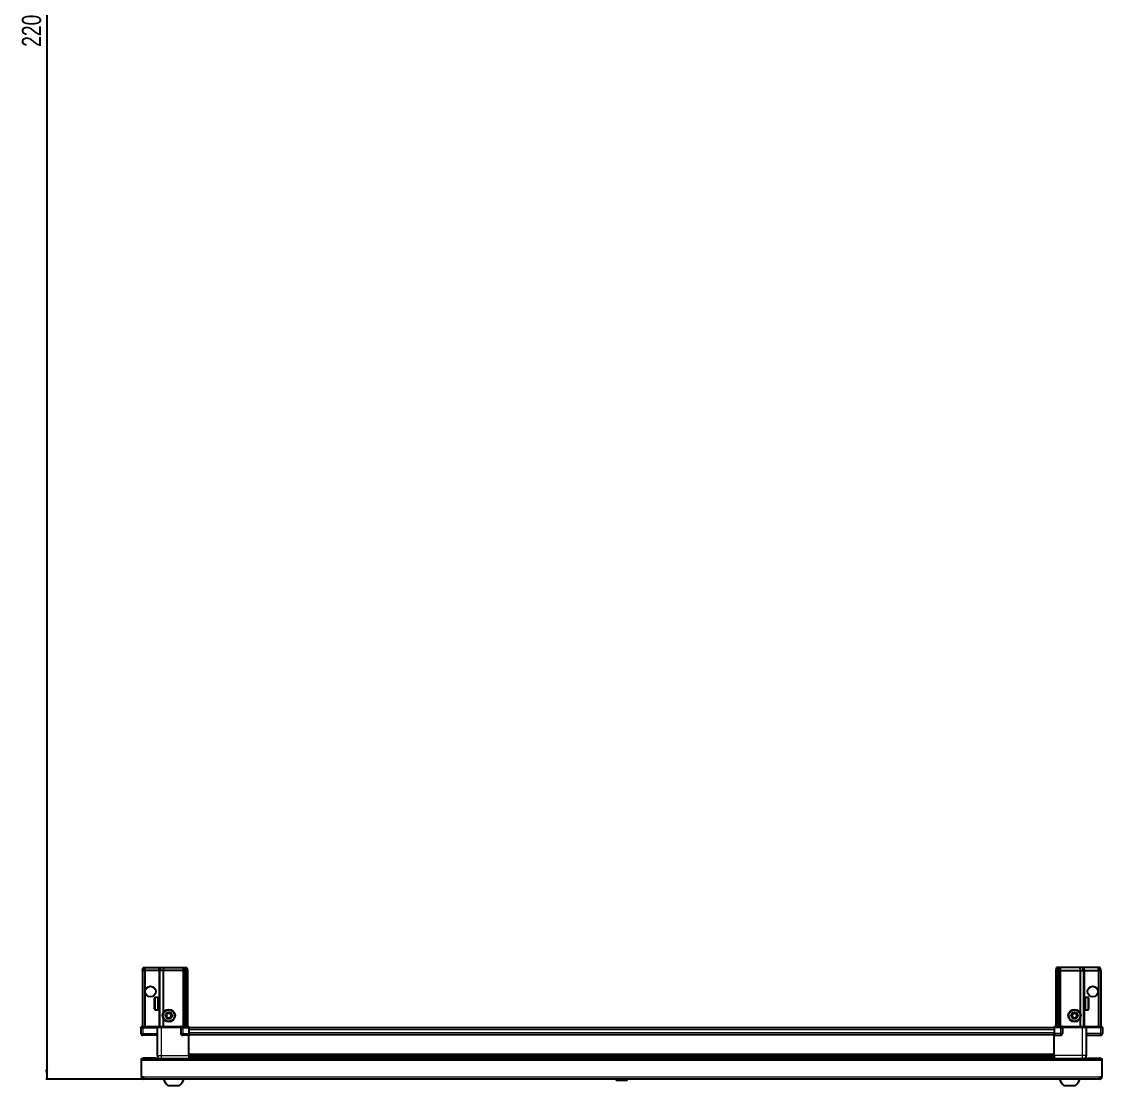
# Model space of a CAD drawing. Header units: millimetres. Extents: x -659 to 4234, y -2210 to 1579.
# Drawn here: x -627 to 497, y -2210 to -1103 of the extents above; entities that cross this region are included whole.
import ezdxf

# ---------------------------------------------------------------- set-up
doc = ezdxf.new("R2010")
doc.units = ezdxf.units.MM
doc.layers.add('FORMAT', color=7, linetype='Continuous')
doc.styles.add('SLDTEXTSTYLE0', font='TXT', dxfattribs={"width": 0.75})
doc.dimstyles.new('SLDDIMSTYLE0', dxfattribs={"dimtxt": 20, "dimasz": 10, "dimexe": 0, "dimexo": 0.0625, "dimgap": 5, "dimtad": 2, "dimdec": 1, "dimrnd": 1e-09, "dimzin": 12, "dimdsep": 46, "dimtxsty": 'SLDTEXTSTYLE0', "dimsah": 1, "dimcen": 0.09, "dimadec": 0, "dimazin": 3, "dimtfac": 1, "dimtofl": 0, "dimtmove": 0, "dimatfit": 3, "dimfxl": 0, "dimfrac": 2, "dimtolj": 1, "dimtzin": 12, "dimarcsym": 0})

# ---------------------------------------------------------------- blocks, each defined once
blk = doc.blocks.new('_D_10')
at = {"layer": 'FORMAT'}
for p, q in [((-477.7, 3.8), (-602.1, 3.8)), ((-601.1, 3.8), (-601.1, -2203.2)), ((-500.5, -2203.2), (-602.1, -2203.2))]:
    blk.add_line(p, q, dxfattribs=at)
for points in [[(-601.1, 3.8), (-602.6, -6.2), (-599.5, -6.2)], [(-601.1, -2203.2), (-599.5, -2193.2), (-602.6, -2193.2)]]:
    blk.add_solid(points, dxfattribs=at)
at = {"layer": 'FORMAT', "insert": (-626.9, -1129.3), "char_height": 20, "attachment_point": 1, "rotation": 90, "style": 'SLDTEXTSTYLE0'}
blk.add_mtext('2207', dxfattribs=at)

msp = doc.modelspace()

# ---------------------------------------------------------------- linework, layer by layer
at = {"color": 7, "linetype": 'Continuous', "lineweight": 25}
for p, q in [((-501.58, -2090.22), (-500.77, -2087.22)), ((-499.08, -2090.22), (-501.58, -2090.22)), ((-501.58, -2090.22), (-501.58, -2148.52)), ((-500.77, -2087.22), (-498.92, -2087.22)), ((-499.08, -2090.22), (-498.92, -2087.22)), ((-499.08, -2090.22), (-499.08, -2148.52)), ((-484.58, -2090.22), (-499.08, -2090.22)), ((-498.92, -2087.22), (-484.58, -2087.22)), ((-484.58, -2087.22), (-482.77, -2087.22)), ((-483.58, -2090.22), (-484.58, -2090.22)), ((-483.58, -2090.22), (-482.77, -2087.22)), ((-480.08, -2090.22), (-483.58, -2090.22)), ((-483.58, -2090.22), (-483.58, -2148.52)), ((-482.77, -2087.22), (-479.74, -2087.22)), ((-479.74, -2087.22), (-480.08, -2090.22)), ((-459.58, -2090.22), (-480.08, -2090.22)), ((-480.08, -2090.22), (-480.08, -2134.72)), ((-479.74, -2087.22), (-459.58, -2087.22)), ((-459.58, -2087.22), (-457.77, -2087.22)), ((-458.58, -2090.22), (-459.58, -2090.22)), ((-457.77, -2087.22), (-458.58, -2090.22)), ((-457.58, -2090.22), (-458.58, -2090.22)), ((-458.58, -2090.22), (-458.58, -2148.52)), ((-457.77, -2087.22), (-457.03, -2087.22)), ((-457.03, -2087.22), (-457.58, -2090.22)), ((-456.08, -2090.22), (-457.58, -2090.22)), ((-457.58, -2090.22), (-457.58, -2148.52)), ((-457.03, -2087.22), (-456.53, -2087.22)), ((-456.53, -2087.22), (-455.38, -2087.22)), ((-456.53, -2087.22), (-456.08, -2090.22)), ((-454.58, -2090.22), (-456.08, -2090.22)), ((-456.08, -2090.22), (-456.08, -2148.52)), ((-455.38, -2087.22), (-454.58, -2090.22)), ((-454.58, -2090.22), (-454.58, -2148.52)), ((449.23, -2087.22), (448.42, -2090.22)), ((448.42, -2090.22), (449.92, -2090.22)), ((448.42, -2090.22), (448.42, -2148.52)), ((450.38, -2087.22), (449.23, -2087.22)), ((450.38, -2087.22), (449.92, -2090.22)), ((449.92, -2090.22), (449.92, -2148.52)), ((449.92, -2090.22), (451.42, -2090.22)), ((450.88, -2087.22), (450.38, -2087.22)), ((450.88, -2087.22), (451.42, -2090.22)), ((451.62, -2087.22), (450.88, -2087.22)), ((451.42, -2090.22), (451.42, -2148.52)), ((451.42, -2090.22), (452.42, -2090.22)), ((451.62, -2087.22), (452.42, -2090.22)), ((453.42, -2087.22), (451.62, -2087.22)), ((452.42, -2090.22), (452.42, -2148.52)), ((452.42, -2090.22), (453.42, -2090.22)), ((473.59, -2087.22), (453.42, -2087.22)), ((453.42, -2090.22), (473.92, -2090.22)), ((473.59, -2087.22), (473.92, -2090.22)), ((476.62, -2087.22), (473.59, -2087.22)), ((473.92, -2090.22), (473.92, -2134.72)), ((473.92, -2090.22), (477.42, -2090.22)), ((477.42, -2090.22), (476.62, -2087.22)), ((478.42, -2087.22), (476.62, -2087.22)), ((477.42, -2090.22), (477.42, -2148.52)), ((477.42, -2090.22), (478.42, -2090.22)), ((492.77, -2087.22), (478.42, -2087.22)), ((478.42, -2090.22), (492.92, -2090.22)), ((492.92, -2090.22), (492.77, -2087.22)), ((494.62, -2087.22), (492.77, -2087.22)), ((492.92, -2090.22), (495.42, -2090.22)), ((492.92, -2090.22), (492.92, -2148.52)), ((495.42, -2090.22), (494.62, -2087.22)), ((495.42, -2090.22), (495.42, -2148.52)), ((-488.78, -2130.42), (-488.78, -2119.02)), ((-485.58, -2118.22), (-487.98, -2118.22)), ((-485.58, -2118.22), (-485.58, -2118.23)), ((-485.58, -2118.23), (-485.08, -2118.23)), ((-485.58, -2118.42), (-485.08, -2118.42)), ((-485.58, -2118.42), (-485.58, -2118.64)), ((-485.58, -2118.64), (-485.08, -2118.64)), ((-485.58, -2119.21), (-485.08, -2119.21)), ((-485.58, -2119.21), (-485.58, -2119.64)), ((-485.58, -2119.64), (-485.08, -2119.64)), ((-485.58, -2120.55), (-485.08, -2120.55)), ((-485.58, -2120.55), (-485.58, -2121.14)), ((-485.58, -2121.14), (-485.08, -2121.14)), ((-485.58, -2122.29), (-485.08, -2122.29)), ((-485.58, -2122.29), (-485.58, -2122.99)), ((-485.58, -2122.99), (-485.08, -2122.99)), ((-485.58, -2124.27), (-485.08, -2124.27)), ((-485.58, -2124.27), (-485.58, -2125.01)), ((-485.58, -2124.42), (-485.08, -2124.42)), ((-485.08, -2118.42), (-485.08, -2118.23)), ((-485.08, -2118.64), (-485.08, -2118.42)), ((-485.08, -2119.21), (-485.08, -2118.64)), ((-485.08, -2119.64), (-485.08, -2119.21)), ((-485.08, -2120.55), (-485.08, -2119.64)), ((-484.98, -2120.32), (-485.08, -2120.32)), ((-485.08, -2121.14), (-485.08, -2120.55)), ((-485.08, -2122.29), (-485.08, -2121.14)), ((-485.08, -2122.99), (-485.08, -2122.29)), ((-485.08, -2124.27), (-485.08, -2122.99)), ((-485.08, -2124.42), (-485.08, -2124.27)), ((-484.98, -2129.12), (-484.98, -2120.32)), ((-484.09, -2121.42), (-484.58, -2120.72)), ((-484.58, -2128.72), (-484.58, -2120.72)), ((-483.61, -2120.72), (-484.09, -2121.42)), ((-484.09, -2128.03), (-484.09, -2121.42)), ((-483.58, -2120.72), (-483.61, -2120.72)), ((-483.61, -2128.72), (-483.61, -2120.72)), ((477.46, -2120.72), (477.42, -2120.72)), ((477.94, -2121.42), (477.46, -2120.72)), ((477.46, -2120.72), (477.46, -2128.72)), ((478.42, -2120.72), (477.94, -2121.42)), ((477.94, -2121.42), (477.94, -2128.03)), ((478.42, -2120.72), (478.42, -2128.72)), ((478.92, -2120.32), (478.82, -2120.32)), ((478.82, -2120.32), (478.82, -2129.12)), ((481.82, -2118.22), (478.92, -2118.22)), ((479.42, -2118.23), (478.92, -2118.23)), ((478.92, -2118.23), (478.92, -2118.27)), ((478.92, -2118.27), (478.92, -2118.56)), ((479.42, -2118.27), (478.92, -2118.27)), ((479.42, -2118.56), (478.92, -2118.56)), ((478.92, -2118.56), (478.92, -2118.83)), ((479.42, -2118.83), (478.92, -2118.83)), ((478.92, -2118.83), (478.92, -2119.5)), ((479.42, -2119.5), (478.92, -2119.5)), ((478.92, -2119.5), (478.92, -2119.97)), ((478.92, -2119.97), (478.92, -2120.94)), ((479.42, -2119.97), (478.92, -2119.97)), ((479.42, -2120.94), (478.92, -2120.94)), ((478.92, -2120.94), (478.92, -2121.57)), ((478.92, -2121.57), (478.92, -2122.76)), ((479.42, -2121.57), (478.92, -2121.57)), ((479.42, -2122.76), (478.92, -2122.76)), ((478.92, -2122.76), (478.92, -2123.4)), ((479.42, -2123.4), (478.92, -2123.4)), ((478.92, -2123.48), (478.92, -2124.77)), ((479.42, -2123.48), (478.92, -2123.48)), ((479.42, -2118.27), (479.42, -2118.23)), ((479.42, -2118.83), (479.42, -2118.56)), ((479.42, -2119.97), (479.42, -2119.5)), ((479.42, -2121.57), (479.42, -2120.94)), ((479.42, -2123.48), (479.42, -2122.76)), ((482.62, -2119.02), (482.62, -2130.42)), ((-487.98, -2131.22), (-485.58, -2131.22)), ((-485.58, -2124.92), (-485.08, -2124.92)), ((-485.58, -2125.01), (-485.08, -2125.01)), ((-485.58, -2126.3), (-485.08, -2126.3)), ((-485.58, -2126.3), (-485.58, -2127)), ((-485.58, -2127), (-485.08, -2127)), ((-485.58, -2128.17), (-485.08, -2128.17)), ((-485.58, -2128.17), (-485.58, -2128.77)), ((-485.58, -2128.77), (-485.08, -2128.77)), ((-485.58, -2129.7), (-485.08, -2129.7)), ((-485.58, -2129.7), (-485.58, -2130.15)), ((-485.58, -2130.15), (-485.08, -2130.15)), ((-485.58, -2130.75), (-485.08, -2130.75)), ((-485.58, -2130.75), (-485.58, -2130.99)), ((-485.58, -2130.99), (-485.08, -2130.99)), ((-485.58, -2131.21), (-485.08, -2131.21)), ((-485.58, -2131.21), (-485.58, -2131.22)), ((-485.58, -2131.22), (-485.08, -2131.22)), ((-485.08, -2125.01), (-485.08, -2124.92)), ((-485.08, -2126.3), (-485.08, -2125.01)), ((-485.08, -2127), (-485.08, -2126.3)), ((-485.08, -2128.17), (-485.08, -2127)), ((-485.08, -2128.77), (-485.08, -2128.17)), ((-485.08, -2129.7), (-485.08, -2128.77)), ((-485.08, -2129.12), (-484.98, -2129.12)), ((-485.08, -2130.15), (-485.08, -2129.7)), ((-485.08, -2130.75), (-485.08, -2130.15)), ((-485.08, -2130.99), (-485.08, -2130.75)), ((-485.08, -2131.21), (-485.08, -2130.99)), ((-485.08, -2131.22), (-485.08, -2131.21)), ((-484.58, -2128.72), (-484.09, -2128.03)), ((-484.09, -2128.03), (-483.61, -2128.72)), ((-483.61, -2128.72), (-483.58, -2128.72)), ((477.42, -2128.72), (477.46, -2128.72)), ((477.46, -2128.72), (477.94, -2128.03)), ((477.94, -2128.03), (478.42, -2128.72)), ((478.82, -2129.12), (478.92, -2129.12)), ((479.42, -2124.77), (478.92, -2124.77)), ((479.42, -2125.26), (478.92, -2125.26)), ((478.92, -2125.26), (478.92, -2125.51)), ((478.92, -2125.51), (478.92, -2126.78)), ((479.42, -2125.51), (478.92, -2125.51)), ((479.42, -2126.78), (478.92, -2126.78)), ((478.92, -2126.78), (478.92, -2127.47)), ((478.92, -2127.47), (478.92, -2128.59)), ((479.42, -2127.47), (478.92, -2127.47)), ((479.42, -2128.59), (478.92, -2128.59)), ((478.92, -2128.59), (478.92, -2129.15)), ((478.92, -2129.15), (478.92, -2130.01)), ((479.42, -2129.15), (478.92, -2129.15)), ((479.42, -2130.01), (478.92, -2130.01)), ((478.92, -2130.01), (478.92, -2130.41)), ((478.92, -2130.41), (478.92, -2130.92)), ((479.42, -2130.41), (478.92, -2130.41)), ((479.42, -2130.92), (478.92, -2130.92)), ((478.92, -2130.92), (478.92, -2131.1)), ((478.92, -2131.1), (478.92, -2131.22)), ((479.42, -2131.1), (478.92, -2131.1)), ((478.92, -2131.22), (481.82, -2131.22)), ((479.42, -2125.51), (479.42, -2124.77)), ((479.42, -2127.47), (479.42, -2126.78)), ((479.42, -2129.15), (479.42, -2128.59)), ((479.42, -2130.41), (479.42, -2130.01)), ((479.42, -2131.1), (479.42, -2130.92)), ((-480.08, -2139.72), (-480.08, -2148.52)), ((473.92, -2139.72), (473.92, -2148.52)), ((-502.58, -2148.52), (-503.08, -2149.39)), ((-503.08, -2149.72), (-503.08, -2149.39)), ((-503.08, -2149.72), (-501.08, -2149.72)), ((-503.08, -2149.72), (-503.08, -2155.72)), ((-501.08, -2148.52), (-502.58, -2148.52)), ((-501.08, -2148.52), (-486.28, -2148.52)), ((-486.28, -2149.72), (-501.08, -2149.72)), ((-501.08, -2149.72), (-486.28, -2149.72)), ((-486.08, -2157.72), (-501.08, -2157.72)), ((-486.28, -2148.52), (-486.08, -2148.52)), ((-486.08, -2149.72), (-486.28, -2149.72)), ((-486.08, -2149.72), (-486.08, -2148.52)), ((-486.08, -2148.52), (-482.08, -2148.52)), ((-482.08, -2149.72), (-486.08, -2149.72)), ((-486.08, -2149.72), (-486.08, -2178.72)), ((-482.08, -2148.52), (-461.78, -2148.52)), ((-461.78, -2149.72), (-482.08, -2149.72)), ((-461.78, -2148.52), (-461.58, -2148.52)), ((-461.58, -2149.72), (-461.78, -2149.72)), ((-461.58, -2149.72), (-461.58, -2148.52)), ((-460.9, -2148.52), (-461.58, -2148.52)), ((-461.58, -2149.72), (-459.58, -2149.72)), ((-461.58, -2149.72), (-461.58, -2155.72)), ((-460.9, -2148.52), (-453.08, -2148.52)), ((-453.08, -2149.39), (-459.58, -2149.39)), ((-453.08, -2149.72), (-459.58, -2149.72)), ((-459.58, -2149.72), (-453.08, -2149.72)), ((-453.08, -2157.72), (-459.58, -2157.72)), ((-453.08, -2148.52), (-453.08, -2149.39)), ((-453.08, -2149.39), (-453.08, -2149.39)), ((-453.08, -2149.72), (-453.08, -2149.39)), ((-453.08, -2149.72), (-453.08, -2149.72)), ((-453.08, -2149.72), (-453.08, -2155.72)), ((446.92, -2149.87), (-453.08, -2149.87)), ((-453.08, -2155.72), (-453.08, -2157.72)), ((446.92, -2157.07), (-453.08, -2157.07)), ((-453.08, -2178.72), (-453.08, -2157.72)), ((446.92, -2148.52), (454.75, -2148.52)), ((446.92, -2149.39), (446.92, -2148.52)), ((453.42, -2149.39), (446.92, -2149.39)), ((446.92, -2149.72), (446.92, -2149.39)), ((453.42, -2149.72), (446.92, -2149.72)), ((446.92, -2149.72), (446.92, -2155.72)), ((446.92, -2155.72), (446.92, -2157.72)), ((446.92, -2157.72), (453.42, -2157.72)), ((446.92, -2178.72), (446.92, -2157.72)), ((453.42, -2149.72), (455.42, -2149.72)), ((455.42, -2149.72), (453.42, -2149.72)), ((455.42, -2148.52), (454.75, -2148.52)), ((455.42, -2149.72), (455.42, -2148.52)), ((455.42, -2148.52), (455.62, -2148.52)), ((455.62, -2149.72), (455.42, -2149.72)), ((455.42, -2149.72), (455.42, -2155.72)), ((455.62, -2148.52), (475.92, -2148.52)), ((475.92, -2149.72), (455.62, -2149.72)), ((475.92, -2148.52), (479.92, -2148.52)), ((479.92, -2149.72), (475.92, -2149.72)), ((479.92, -2149.72), (479.92, -2148.52)), ((479.92, -2148.52), (480.12, -2148.52)), ((480.12, -2149.72), (479.92, -2149.72)), ((479.92, -2149.72), (479.92, -2178.72)), ((479.92, -2157.72), (494.92, -2157.72)), ((480.12, -2148.52), (494.92, -2148.52)), ((494.92, -2149.72), (480.12, -2149.72)), ((496.42, -2148.52), (494.92, -2148.52)), ((494.92, -2149.72), (496.92, -2149.72)), ((496.92, -2149.39), (496.42, -2148.52)), ((496.92, -2149.39), (496.42, -2148.52)), ((496.92, -2149.72), (496.92, -2149.39)), ((496.92, -2149.72), (496.92, -2149.39)), ((496.92, -2149.72), (496.92, -2149.72)), ((496.92, -2149.72), (496.92, -2155.72)), ((-453.08, -2179.75), (446.92, -2179.75)), ((-453.08, -2179.78), (446.92, -2179.78)), ((447.07, -2181.72), (447.07, -2178.72)), ((-502.58, -2183.82), (-502.58, -2181.72)), ((-502.58, -2181.72), (496.42, -2181.72)), ((-502.58, -2201.12), (-502.58, -2183.82)), ((-487.58, -2181.62), (-500.48, -2181.62)), ((-487.58, -2181.62), (-487.58, -2181.72)), ((-429.2, -2181.57), (-453.08, -2181.57)), ((-434.58, -2181.72), (-434.58, -2181.57)), ((-434.54, -2181.72), (-434.54, -2181.57)), ((-434.27, -2181.72), (-434.27, -2181.57)), ((-434.01, -2181.72), (-434.01, -2181.57)), ((-433.36, -2181.72), (-433.36, -2181.57)), ((-432.89, -2181.72), (-432.89, -2181.57)), ((-431.93, -2181.72), (-431.93, -2181.57)), ((-431.31, -2181.72), (-431.31, -2181.57)), ((-430.12, -2181.72), (-430.12, -2181.57)), ((-429.46, -2181.72), (-429.46, -2181.57)), ((-429.41, -2181.72), (-429.41, -2181.57)), ((-428.11, -2181.57), (-429.2, -2181.57)), ((-428.11, -2181.72), (-428.11, -2181.57)), ((-428.11, -2181.57), (-428.11, -2181.57)), ((-427.38, -2181.57), (-428.11, -2181.57)), ((-428.1, -2181.72), (-428.1, -2181.57)), ((-427.6, -2181.72), (-427.6, -2181.57)), ((-427.37, -2181.57), (-427.38, -2181.57)), ((-427.37, -2181.72), (-427.37, -2181.57)), ((-426.96, -2181.57), (-427.37, -2181.57)), ((420.8, -2181.57), (-426.96, -2181.57)), ((-426.1, -2181.72), (-426.1, -2181.57)), ((-425.41, -2181.72), (-425.41, -2181.57)), ((-424.28, -2181.72), (-424.28, -2181.57)), ((-423.71, -2181.72), (-423.71, -2181.57)), ((-422.84, -2181.72), (-422.84, -2181.57)), ((-422.44, -2181.72), (-422.44, -2181.57)), ((-421.91, -2181.72), (-421.91, -2181.57)), ((-421.71, -2181.72), (-421.71, -2181.57)), ((-421.58, -2181.72), (-421.58, -2181.57)), ((415.43, -2181.72), (415.43, -2181.57)), ((415.6, -2181.72), (415.6, -2181.57)), ((415.81, -2181.72), (415.81, -2181.57)), ((416.37, -2181.72), (416.37, -2181.57)), ((416.79, -2181.72), (416.79, -2181.57)), ((417.68, -2181.72), (417.68, -2181.57)), ((418.27, -2181.72), (418.27, -2181.57)), ((419.41, -2181.72), (419.41, -2181.57)), ((420.11, -2181.72), (420.11, -2181.57)), ((421.39, -2181.57), (420.8, -2181.57)), ((421.39, -2181.72), (421.39, -2181.57)), ((421.39, -2181.57), (421.39, -2181.57)), ((422.12, -2181.57), (421.39, -2181.57)), ((421.56, -2181.72), (421.56, -2181.57)), ((422.06, -2181.72), (422.06, -2181.57)), ((422.12, -2181.72), (422.12, -2181.57)), ((423.04, -2181.57), (422.12, -2181.57)), ((422.12, -2181.57), (422.12, -2181.57)), ((446.92, -2181.57), (423.04, -2181.57)), ((423.41, -2181.72), (423.41, -2181.57)), ((424.12, -2181.72), (424.12, -2181.57)), ((425.3, -2181.72), (425.3, -2181.57)), ((425.9, -2181.72), (425.9, -2181.57)), ((426.85, -2181.72), (426.85, -2181.57)), ((427.3, -2181.72), (427.3, -2181.57)), ((427.92, -2181.72), (427.92, -2181.57)), ((428.16, -2181.72), (428.16, -2181.57)), ((428.4, -2181.72), (428.4, -2181.57)), ((428.42, -2181.72), (428.42, -2181.57)), ((481.42, -2181.62), (481.42, -2181.72)), ((481.42, -2181.62), (494.32, -2181.62)), ((496.42, -2181.72), (496.42, -2183.82)), ((496.42, -2183.82), (496.42, -2201.12)), ((-500.48, -2201.12), (-502.58, -2201.12)), ((-500.48, -2201.12), (-500.48, -2203.22)), ((496.42, -2201.12), (494.32, -2201.12)), ((494.32, -2203.22), (494.32, -2201.12)), ((494.32, -2203.22), (-500.48, -2203.22)), ((-475.08, -2209.82), (-463.08, -2209.82)), ((-7.88, -2203.22), (-8.86, -2204.21)), ((-8.86, -2204.21), (-8.86, -2204.72)), ((2.71, -2204.21), (-8.86, -2204.21)), ((2.71, -2204.72), (-8.86, -2204.72)), ((2.71, -2204.21), (1.72, -2203.22)), ((2.71, -2204.72), (2.71, -2204.21)), ((456.92, -2209.82), (468.92, -2209.82))]:
    msp.add_line(p, q, dxfattribs=at)
at = {"color": 8, "linetype": 'Continuous', "lineweight": 18}
for p, q in [((-484.58, -2090.22), (-484.58, -2087.22)), ((-484.58, -2090.22), (-484.58, -2120.72)), ((-459.58, -2087.22), (-459.58, -2090.22)), ((-459.58, -2090.22), (-459.58, -2148.52)), ((453.42, -2087.22), (453.42, -2090.22)), ((453.42, -2090.22), (453.42, -2148.52)), ((478.42, -2090.22), (478.42, -2087.22)), ((478.42, -2090.22), (478.42, -2120.72)), ((-487.98, -2131.22), (-487.98, -2118.22)), ((481.82, -2118.22), (481.82, -2131.22)), ((-484.58, -2128.72), (-484.58, -2148.52)), ((478.42, -2128.72), (478.42, -2148.52)), ((-503.08, -2155.72), (-501.08, -2155.72)), ((-501.08, -2149.72), (-501.08, -2148.52)), ((-501.08, -2149.72), (-501.08, -2155.72)), ((-501.08, -2155.72), (-486.08, -2155.72)), ((-501.08, -2157.72), (-501.08, -2155.72)), ((-486.28, -2149.72), (-486.28, -2148.52)), ((-482.08, -2149.72), (-482.08, -2148.52)), ((-482.08, -2149.72), (-482.08, -2178.72)), ((-461.78, -2149.72), (-461.78, -2148.52)), ((-461.58, -2155.72), (-459.58, -2155.72)), ((-459.58, -2149.72), (-459.58, -2149.39)), ((-459.58, -2149.72), (-459.58, -2155.72)), ((-459.58, -2155.72), (-453.08, -2155.72)), ((-459.58, -2155.72), (-459.58, -2157.72)), ((-453.08, -2149.72), (-453.08, -2149.39)), ((446.92, -2151.87), (-453.08, -2151.87)), ((446.92, -2155.07), (-453.08, -2155.07)), ((446.92, -2157.72), (-453.08, -2157.72)), ((453.42, -2155.72), (446.92, -2155.72)), ((453.42, -2149.72), (453.42, -2149.39)), ((453.42, -2149.72), (453.42, -2155.72)), ((453.42, -2155.72), (453.42, -2157.72)), ((455.42, -2155.72), (453.42, -2155.72)), ((455.62, -2148.52), (455.62, -2149.72)), ((475.92, -2149.72), (475.92, -2148.52)), ((475.92, -2149.72), (475.92, -2178.72)), ((494.92, -2155.72), (479.92, -2155.72)), ((480.12, -2148.52), (480.12, -2149.72)), ((494.92, -2149.72), (494.92, -2148.52)), ((494.92, -2149.72), (494.92, -2155.72)), ((494.92, -2157.72), (494.92, -2155.72)), ((496.92, -2155.72), (494.92, -2155.72)), ((-482.08, -2178.72), (-453.08, -2178.72)), ((-453.08, -2177.13), (446.92, -2177.13)), ((446.92, -2178.54), (-453.08, -2178.54)), ((475.92, -2178.72), (446.92, -2178.72)), ((496.42, -2183.82), (-502.58, -2183.82)), ((-500.48, -2181.72), (-500.48, -2181.62)), ((-453.08, -2180.99), (446.92, -2180.99)), ((494.32, -2181.72), (494.32, -2181.62)), ((494.32, -2201.12), (-500.48, -2201.12))]:
    msp.add_line(p, q, dxfattribs=at)
at = {"color": 7, "linetype": 'Continuous', "lineweight": 25, "flags": 128}
for points in [[(-500.48, -2181.62), (-500.89, -2181.67), (-501.12, -2181.72)], [(494.96, -2181.72), (494.73, -2181.67), (494.32, -2181.62)]]:
    msp.add_lwpolyline(points, dxfattribs=at)
at = {"color": 7, "linetype": 'Continuous', "lineweight": 25}
for centre, radius in [((-493.08, -2112.22), 5.5), ((486.92, -2112.22), 5.5), ((-474.08, -2137.22), 6.5), ((-474.08, -2137.22), 3.46), ((467.92, -2137.22), 6.5), ((467.92, -2137.22), 3.46)]:
    msp.add_circle(centre, radius, dxfattribs=at)
at = {"color": 8, "linetype": 'Continuous', "lineweight": 18}
for centre in [(-474.08, -2137.22), (467.92, -2137.22)]:
    msp.add_circle(centre, 5.7, dxfattribs=at)
at = {"color": 7, "linetype": 'Continuous', "lineweight": 25}
for centre, radius, start, end in [((-487.98, -2119.02), 0.8, 90, 180), ((-484.58, -2120.32), 0.4, 180, 270), ((478.42, -2120.32), 0.4, 270, 0), ((481.82, -2119.02), 0.8, 0, 90), ((-487.98, -2130.42), 0.8, 180, 270), ((-484.58, -2129.12), 0.4, 90, 180), ((-474.08, -2137.22), 2.5, 87.37605, 147.37605), ((-474.08, -2137.22), 2.5, 27.37605, 87.37605), ((467.92, -2137.22), 2.5, 134.67671, 194.67671), ((467.92, -2137.22), 2.5, 74.67671, 134.67671), ((467.92, -2137.22), 2.5, 14.67671, 74.67671), ((478.42, -2129.12), 0.4, 360, 90), ((481.82, -2130.42), 0.8, 270, 360), ((-474.08, -2137.22), 2.5, 147.37605, 207.37605), ((-474.08, -2137.22), 2.5, 207.37605, 267.37605), ((-474.08, -2137.22), 2.5, 267.37605, 327.37605), ((-474.08, -2137.22), 2.5, 327.37605, 27.37605), ((467.92, -2137.22), 2.5, 194.67671, 254.67671), ((467.92, -2137.22), 2.5, 254.67671, 314.67671), ((467.92, -2137.22), 2.5, 314.67671, 14.67671), ((-501.08, -2155.72), 2, 180, 270), ((-459.58, -2155.72), 2, 180, 270), ((453.42, -2155.72), 2, 270, 0), ((494.92, -2155.72), 2, 270, 0), ((-500.48, -2201.12), 2.1, 180, 270), ((-500.48, -2201.12), 0.6, 180, 270), ((494.32, -2201.12), 2.1, 270, 0), ((494.32, -2201.12), 0.6, 270, 0), ((-468.05, -2200.2), 11.91, 194.70035, 233.8734), ((-470.1, -2200.2), 11.91, 306.1266, 345.29965), ((463.95, -2200.2), 11.91, 194.70035, 233.8734), ((461.9, -2200.2), 11.91, 306.1266, 345.29965)]:
    msp.add_arc(centre, radius, start, end, dxfattribs=at)
for centre, start_param, end_param in [((-459.58, -2145.93), 2.4188584, 3.1415927), ((453.42, -2145.93), 3.1415927, 3.8643269)]:
    msp.add_ellipse(centre, major_axis=(0, 3.46), ratio=0.5773503, start_param=start_param, end_param=end_param, dxfattribs=at)
for points, knots in [([(-476.96, -2137.09), (-476.68, -2136.66), (-476.16, -2135.85), (-475.65, -2135.04), (-475.41, -2134.66)], [0, 0, 0, 0, 0.5346859, 1, 1, 1, 1]), ([(-475.41, -2134.66), (-474.89, -2134.69), (-473.93, -2134.73), (-472.97, -2134.77), (-472.52, -2134.79)], [0, 0, 0, 0, 0.5346859, 1, 1, 1, 1]), ([(-472.52, -2134.79), (-472.36, -2135.1), (-471.98, -2135.83), (-471.53, -2136.71), (-471.25, -2137.25), (-471.19, -2137.36)], [0, 0, 0, 0, 0.36290056, 0.86687533, 1, 1, 1, 1]), ([(465.14, -2136.46), (465.51, -2136.1), (466.19, -2135.42), (466.87, -2134.75), (467.19, -2134.43)], [0, 0, 0, 0, 0.5346859, 1, 1, 1, 1]), ([(467.19, -2134.43), (467.69, -2134.57), (468.62, -2134.82), (469.54, -2135.08), (469.98, -2135.2)], [0, 0, 0, 0, 0.5346859, 1, 1, 1, 1]), ([(469.98, -2135.2), (470.01, -2135.32), (470.16, -2135.9), (470.41, -2136.86), (470.62, -2137.65), (470.71, -2137.99)], [0, 0, 0, 0, 0.13312467, 0.63709944, 1, 1, 1, 1]), ([(-475.63, -2139.66), (-475.69, -2139.55), (-475.97, -2139.01), (-476.42, -2138.13), (-476.8, -2137.4), (-476.96, -2137.09)], [0, 0, 0, 0, 0.1331247, 0.6370994, 1, 1, 1, 1]), ([(-472.75, -2139.79), (-473.27, -2139.76), (-474.23, -2139.72), (-475.19, -2139.68), (-475.63, -2139.66)], [0, 0, 0, 0, 0.53468586, 1, 1, 1, 1]), ([(-471.19, -2137.36), (-471.47, -2137.79), (-471.99, -2138.6), (-472.51, -2139.41), (-472.75, -2139.79)], [0, 0, 0, 0, 0.5346859, 1, 1, 1, 1]), ([(465.87, -2139.25), (465.78, -2138.92), (465.57, -2138.12), (465.32, -2137.16), (465.17, -2136.58), (465.14, -2136.46)], [0, 0, 0, 0, 0.3629006, 0.8668753, 1, 1, 1, 1]), ([(468.65, -2140.02), (468.16, -2139.88), (467.23, -2139.63), (466.3, -2139.37), (465.87, -2139.25)], [0, 0, 0, 0, 0.5346859, 1, 1, 1, 1]), ([(470.71, -2137.99), (470.34, -2138.35), (469.65, -2139.03), (468.97, -2139.7), (468.65, -2140.02)], [0, 0, 0, 0, 0.53468586, 1, 1, 1, 1]), ([(-486.08, -2178.72), (-486.03, -2179.16), (-485.96, -2179.84), (-485.52, -2180.66), (-485.07, -2181.21), (-484.66, -2181.57), (-484.4, -2181.7), (-484.36, -2181.72)], [0, 0, 0, 0, 0.3630185, 0.5584377, 0.7580039, 0.9575702, 1, 1, 1, 1]), ([(-453.08, -2178.72), (-453.08, -2179.12), (-453.08, -2179.91), (-453.08, -2180.93), (-453.08, -2181.56), (-453.08, -2181.71), (-453.08, -2181.72)], [0, 0, 0, 0, 0.32552014, 0.65104028, 0.97656042, 1, 1, 1, 1]), ([(446.92, -2178.72), (446.92, -2179.12), (446.92, -2179.91), (446.92, -2180.93), (446.92, -2181.56), (446.92, -2181.71), (446.92, -2181.72)], [0, 0, 0, 0, 0.32552014, 0.65104028, 0.97656042, 1, 1, 1, 1]), ([(479.92, -2178.72), (479.88, -2179.16), (479.8, -2179.84), (479.37, -2180.66), (478.91, -2181.21), (478.51, -2181.57), (478.25, -2181.7), (478.2, -2181.72)], [0, 0, 0, 0, 0.3630185, 0.5584377, 0.7580039, 0.9575702, 1, 1, 1, 1])]:
    msp.add_open_spline(points, degree=3, knots=knots, dxfattribs=at)
at = {"color": 8, "linetype": 'Continuous', "lineweight": 18}
for points in [[(-486.08, -2178.72), (-486.02, -2178.72), (-485.9, -2178.72), (-484.97, -2178.72), (-483.65, -2178.72), (-482.6, -2178.72), (-482.08, -2178.72)], [(479.92, -2178.72), (479.86, -2178.72), (479.74, -2178.72), (478.82, -2178.72), (477.49, -2178.72), (476.45, -2178.72), (475.92, -2178.72)]]:
    msp.add_open_spline(points, degree=3, dxfattribs=at)
for points, knots in [([(-482.08, -2178.72), (-482.08, -2179.16), (-482.08, -2179.84), (-482.08, -2180.66), (-482.08, -2181.21), (-482.08, -2181.57), (-482.08, -2181.7), (-482.08, -2181.72)], [0, 0, 0, 0, 0.36301846, 0.55843766, 0.75800394, 0.95757021, 1, 1, 1, 1]), ([(475.92, -2178.72), (475.92, -2179.16), (475.92, -2179.84), (475.92, -2180.66), (475.92, -2181.21), (475.92, -2181.57), (475.92, -2181.7), (475.92, -2181.72)], [0, 0, 0, 0, 0.3630185, 0.5584377, 0.7580039, 0.9575702, 1, 1, 1, 1])]:
    msp.add_open_spline(points, degree=3, knots=knots, dxfattribs=at)

# ---------------------------------------------------------------- dimensions: what is measured, and where the dimension line sits
at = {"layer": 'FORMAT'}
dim = msp.add_linear_dim(base=(-601.08, -2203.22), p1=(-477.71, 3.78), p2=(-500.48, -2203.22), angle=90, dimstyle='SLDDIMSTYLE0', dxfattribs=at)
dim.commit()
dim.dimension.update_dxf_attribs({"geometry": '_D_10', "text_midpoint": (-601.08, -1099.72), "dimtype": 160})

doc.saveas('drawing.dxf')
